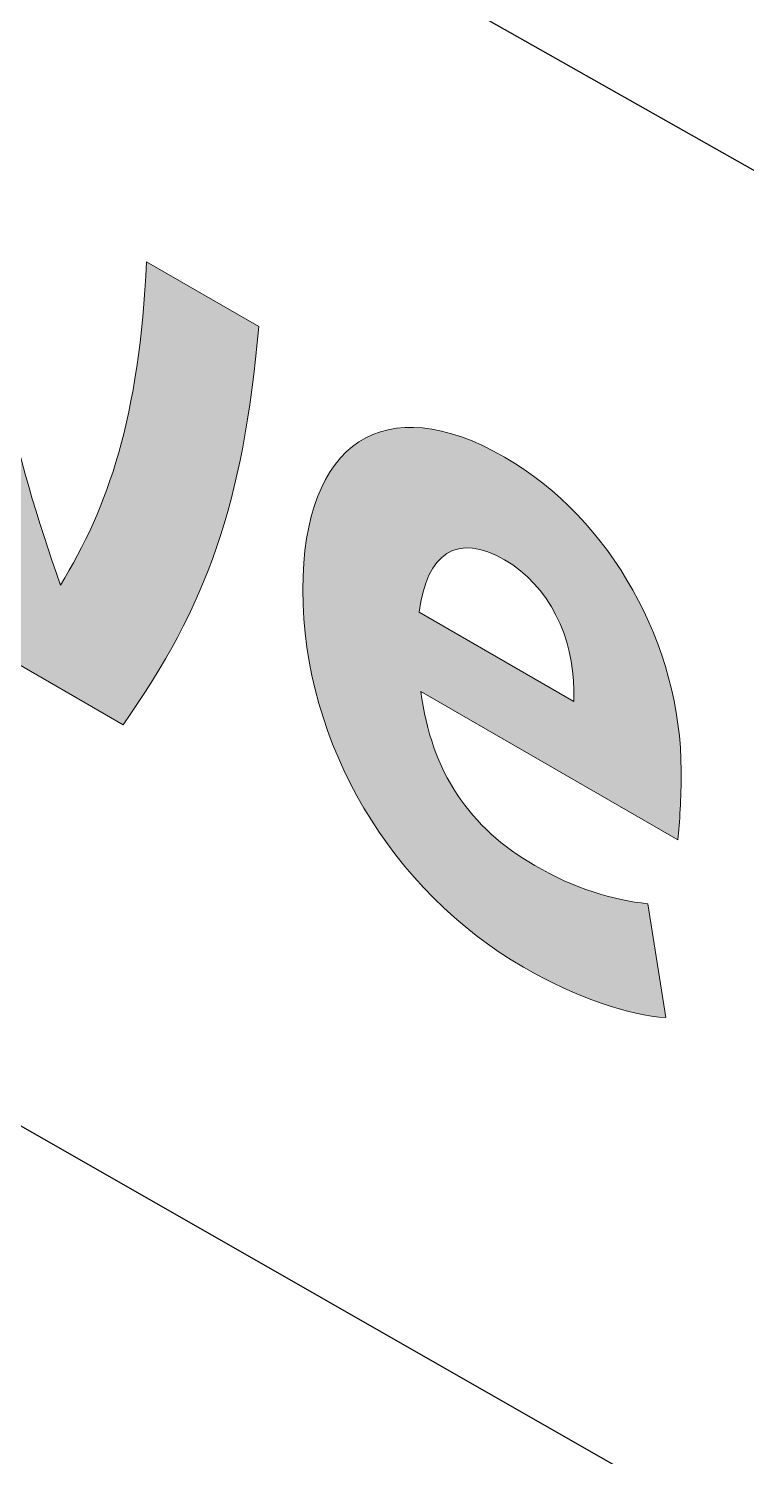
# Model space of a CAD drawing. Extents: x -1140 to 5605, y -816 to 2382.
# Drawn here: x 4287.63 to 4304.93, y 37.92 to 72.34 of the extents above; entities that cross this region are included whole.
import ezdxf

# ---------------------------------------------------------------- set-up
doc = ezdxf.new("R2010")
doc.units = 0
doc.header["$MEASUREMENT"] = 0
for name, color, linetype, lineweight in [('G-ANNO-TTLB', 7, 'Continuous', 0), ('TYVEK', 7, 'Continuous', 0), ('X-REF - TRACED', 7, 'Continuous', 0)]:
    doc.layers.add(name, color=color, linetype=linetype, lineweight=lineweight)

# ---------------------------------------------------------------- blocks, each defined once
blk = doc.blocks.new('Block_382')
at = {"layer": 'TYVEK', "color": 4, "lineweight": 25, "true_color": 0x00ffff}
blk.add_open_spline([(4337.898, 74.662), (4337.898, 74.662), (4338.337, 104.603), (4338.337, 104.603), (4338.337, 104.603), (4355.483, 95), (4355.483, 95), (4355.483, 95), (4355.655, 59.151), (4355.655, 59.151), (4355.695, 50.753), (4346.647, 45.444), (4339.336, 49.577), (4339.336, 49.577), (4255.901, 96.731), (4255.901, 96.731), (4255.901, 96.731), (4253.669, 97.998), (4253.669, 97.998), (4244.71, 103.086), (4239.175, 112.594), (4239.175, 122.896), (4239.175, 122.896), (4239.175, 160.549), (4239.175, 160.549), (4239.175, 160.549), (4255.901, 151.052), (4255.901, 151.052)], degree=3, knots=[0, 0, 0, 0, 1, 1, 1, 2, 2, 2, 3, 3, 3, 4, 4, 4, 5, 5, 5, 6, 6, 6, 7, 7, 7, 8, 8, 8, 9, 9, 9, 9], dxfattribs=at)
blk = doc.blocks.new('Block_613')
at = {"layer": 'X-REF - TRACED', "true_color": 0x848484, "transparency": 33554687}
h = blk.add_hatch(color=252, dxfattribs=at)
h.dxf.hatch_style = 2
edge = h.paths.add_edge_path()
edge.add_spline(control_points=[(4290.473, 66.718), (4290.297, 62.975), (4289.552, 60.797), (4288.394, 58.925), (4287.276, 62.111), (4286.551, 65.138), (4286.335, 69.107), (4286.335, 69.107), (4283.609, 70.682), (4283.609, 70.682), (4283.903, 65.992), (4284.785, 62.582), (4286.904, 57.29), (4286.904, 57.29), (4289.905, 55.557), (4289.905, 55.557), (4291.944, 58.449), (4292.788, 60.863), (4293.18, 65.155), (4293.18, 65.155), (4290.473, 66.718), (4290.473, 66.718)], knot_values=[0, 0, 0, 0, 1, 1, 1, 2, 2, 2, 3, 3, 3, 4, 4, 4, 5, 5, 5, 6, 6, 6, 7, 7, 7, 7], degree=3, periodic=0)
h = blk.add_hatch(color=252, dxfattribs=at)
h.dxf.hatch_style = 2
edge = h.paths.add_edge_path()
edge.add_spline(control_points=[(4297.043, 58.271), (4297.043, 58.271), (4300.77, 56.119), (4300.77, 56.119), (4300.77, 56.119), (4300.77, 56.389), (4300.77, 56.389), (4300.77, 57.648), (4300.182, 58.91), (4299.103, 59.533), (4297.965, 60.189), (4297.22, 59.698), (4297.043, 58.271)], knot_values=[0, 0, 0, 0, 1, 1, 1, 2, 2, 2, 3, 3, 3, 4, 4, 4, 4], degree=3, periodic=0)
edge = h.paths.add_edge_path()
edge.add_spline(control_points=[(4302.986, 48.499), (4302.123, 48.548), (4300.848, 48.969), (4299.554, 49.716), (4296.396, 51.54), (4294.239, 55.079), (4294.239, 58.811), (4294.239, 62.386), (4296.219, 63.67), (4299.103, 62.006), (4301.672, 60.522), (4303.359, 57.457), (4303.359, 54.445), (4303.359, 53.77), (4303.32, 53.208), (4303.28, 52.781), (4303.28, 52.781), (4297.082, 56.36), (4297.082, 56.36), (4297.337, 54.414), (4298.259, 53.072), (4299.828, 52.166), (4300.79, 51.611), (4301.711, 51.326), (4302.555, 51.244), (4302.555, 51.244), (4302.986, 48.499), (4302.986, 48.499)], knot_values=[0, 0, 0, 0, 1, 1, 1, 2, 2, 2, 3, 3, 3, 4, 4, 4, 5, 5, 5, 6, 6, 6, 7, 7, 7, 8, 8, 8, 9, 9, 9, 9], degree=3, periodic=0)
at = {"layer": 'X-REF - TRACED'}
for points, knots in [([(4290.473, 66.718), (4290.297, 62.975), (4289.552, 60.797), (4288.394, 58.925), (4287.276, 62.111), (4286.551, 65.138), (4286.335, 69.107), (4286.335, 69.107), (4283.609, 70.682), (4283.609, 70.682), (4283.903, 65.992), (4284.785, 62.582), (4286.904, 57.29), (4286.904, 57.29), (4289.905, 55.557), (4289.905, 55.557), (4291.944, 58.449), (4292.788, 60.863), (4293.18, 65.155), (4293.18, 65.155), (4290.473, 66.718), (4290.473, 66.718)], [0, 0, 0, 0, 1, 1, 1, 2, 2, 2, 3, 3, 3, 4, 4, 4, 5, 5, 5, 6, 6, 6, 7, 7, 7, 7]), ([(4302.986, 48.499), (4302.123, 48.548), (4300.848, 48.969), (4299.554, 49.716), (4296.396, 51.54), (4294.239, 55.079), (4294.239, 58.811), (4294.239, 62.386), (4296.219, 63.67), (4299.103, 62.006), (4301.672, 60.522), (4303.359, 57.457), (4303.359, 54.445), (4303.359, 53.77), (4303.32, 53.208), (4303.28, 52.781), (4303.28, 52.781), (4297.082, 56.36), (4297.082, 56.36), (4297.337, 54.414), (4298.259, 53.072), (4299.828, 52.166), (4300.79, 51.611), (4301.711, 51.326), (4302.555, 51.244), (4302.555, 51.244), (4302.986, 48.499), (4302.986, 48.499)], [0, 0, 0, 0, 1, 1, 1, 2, 2, 2, 3, 3, 3, 4, 4, 4, 5, 5, 5, 6, 6, 6, 7, 7, 7, 8, 8, 8, 9, 9, 9, 9]), ([(4297.043, 58.271), (4297.043, 58.271), (4300.77, 56.119), (4300.77, 56.119), (4300.77, 56.119), (4300.77, 56.389), (4300.77, 56.389), (4300.77, 57.648), (4300.182, 58.91), (4299.103, 59.533), (4297.965, 60.189), (4297.22, 59.698), (4297.043, 58.271)], [0, 0, 0, 0, 1, 1, 1, 2, 2, 2, 3, 3, 3, 4, 4, 4, 4])]:
    blk.add_open_spline(points, degree=3, knots=knots, dxfattribs=at)
blk = doc.blocks.new('Block_612')
at = {"layer": 'X-REF - TRACED'}
blk.add_blockref('Block_613', (0, 0), dxfattribs=at)
blk = doc.blocks.new('Block_611')
at = {"layer": 'X-REF - TRACED'}
blk.add_blockref('Block_612', (0, 0), dxfattribs=at)
blk = doc.blocks.new('Block_610')
at = {"layer": 'X-REF - TRACED'}
blk.add_blockref('Block_611', (0, 0), dxfattribs=at)
blk = doc.blocks.new('Block_608')
at = {"layer": 'X-REF - TRACED'}
blk.add_blockref('Block_610', (0, 0), dxfattribs=at)

msp = doc.modelspace()

# ---------------------------------------------------------------- hatches: boundary and pattern name
at = {"layer": 'G-ANNO-TTLB', "true_color": 0xff00ff, "transparency": 33554687}
h = msp.add_hatch(color=6, dxfattribs=at)
edge = h.paths.add_edge_path()
edge.add_spline(control_points=[(5285.56, -733.232), (5285.56, -733.232), (2356.042, -733.232), (2356.042, -733.232), (2356.042, -733.232), (2356.042, 1723.768), (2356.042, 1723.768), (2356.042, 1723.768), (5285.56, 1723.768), (5285.56, 1723.768), (5285.56, 1723.768), (5285.56, -733.232), (5285.56, -733.232)], knot_values=[0, 0, 0, 0, 1, 1, 1, 2, 2, 2, 3, 3, 3, 4, 4, 4, 4], degree=3, periodic=0)
edge = h.paths.add_edge_path()
edge.add_spline(control_points=[(2365.042, 1714.768), (2365.042, 1714.768), (2365.042, -724.232), (2365.042, -724.232), (2365.042, -724.232), (5276.56, -724.232), (5276.56, -724.232), (5276.56, -724.232), (5276.56, 1714.768), (5276.56, 1714.768), (5276.56, 1714.768), (2365.042, 1714.768), (2365.042, 1714.768)], knot_values=[0, 0, 0, 0, 1, 1, 1, 2, 2, 2, 3, 3, 3, 4, 4, 4, 4], degree=3, periodic=0)
edge.add_line((2365.042, 1714.768), (2365.042, 1714.768))

# ---------------------------------------------------------------- linework, layer by layer
at = {"layer": 'G-ANNO-TTLB'}
for points in [[(5285.56, -733.232), (5285.56, -733.232), (2356.042, -733.232), (2356.042, -733.232), (2356.042, -733.232), (2356.042, 1723.768), (2356.042, 1723.768), (2356.042, 1723.768), (5285.56, 1723.768), (5285.56, 1723.768), (5285.56, 1723.768), (5285.56, -733.232), (5285.56, -733.232)], [(2365.042, 1714.768), (2365.042, 1714.768), (2365.042, -724.232), (2365.042, -724.232), (2365.042, -724.232), (5276.56, -724.232), (5276.56, -724.232), (5276.56, -724.232), (5276.56, 1714.768), (5276.56, 1714.768), (5276.56, 1714.768), (2365.042, 1714.768), (2365.042, 1714.768)]]:
    msp.add_open_spline(points, degree=3, knots=[0, 0, 0, 0, 1, 1, 1, 2, 2, 2, 3, 3, 3, 4, 4, 4, 4], dxfattribs=at)
at = {"layer": 'TYVEK', "color": 4, "lineweight": 25, "true_color": 0x00ffff}
msp.add_line((4213.769, 87.977), (4377.63, -5.633), dxfattribs=at)

# ---------------------------------------------------------------- block references
at = {"layer": 'TYVEK'}
msp.add_blockref('Block_382', (0, 0), dxfattribs=at)
at = {"layer": 'X-REF - TRACED'}
msp.add_blockref('Block_608', (0, 0), dxfattribs=at)

doc.saveas('drawing.dxf')
